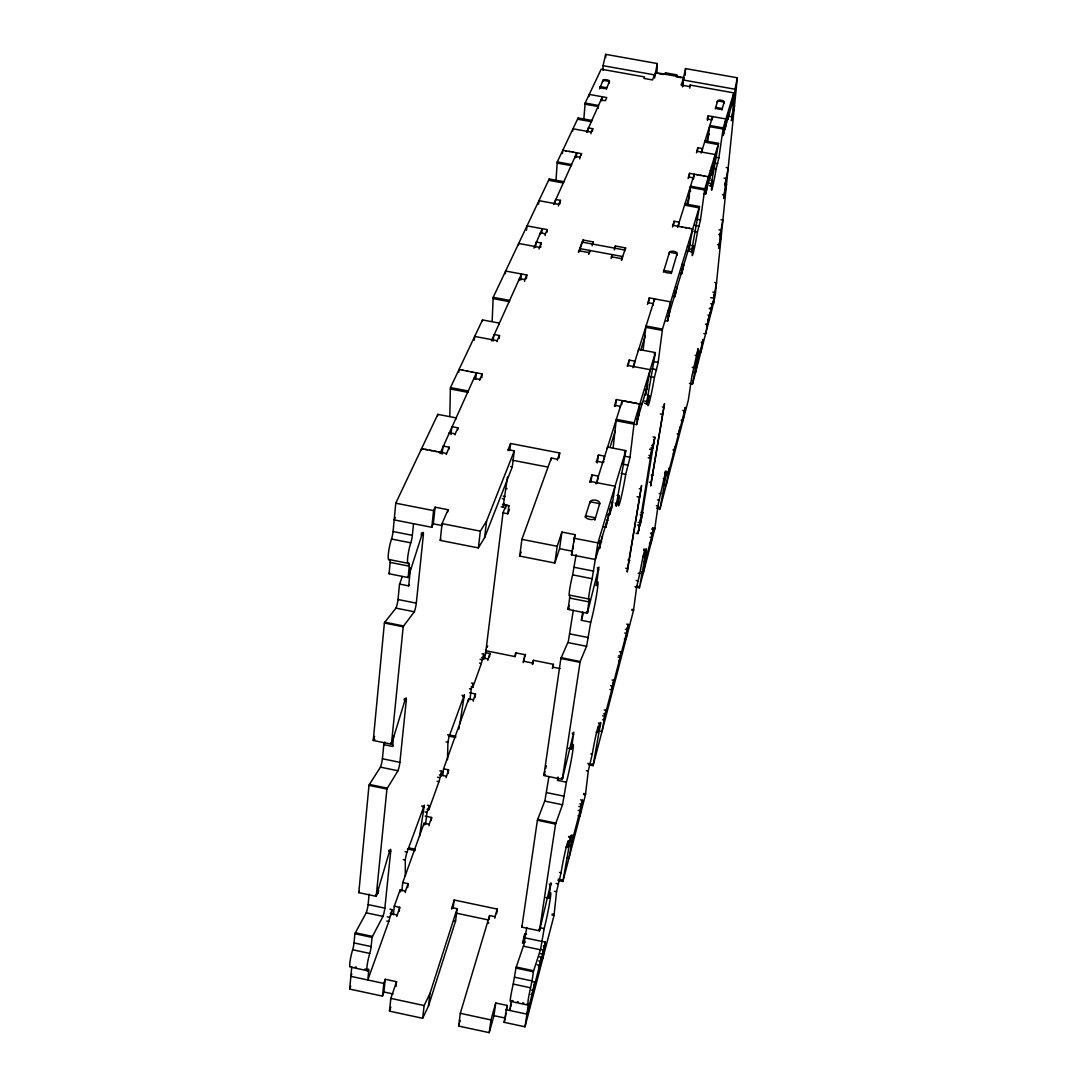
<?xml version="1.0" encoding="UTF-8"?>
<svg xmlns="http://www.w3.org/2000/svg" width="1087" height="1087" viewBox="0 0 1087 1087"><rect width="100%" height="100%" fill="white"/><g stroke="black" fill="none" stroke-linecap="round" stroke-linejoin="round"><path stroke-width="1.5" d="M449.801 416.253L450.371 388.969A6.033 0.883 -79.1 0 1 450.48 387.583L482.506 319.931L499.137 323.07A5.707 0.747 -79.3 0 1 498.933 324.51M447.504 759.691L447.926 742.258L448.958 736.986L464.407 694.702L459.774 724.159M654.646 77.965L657.227 63.535L605.663 54.35L603.04 65.682L603.163 70.424M656.969 73.345L657.227 63.535M665.393 74.473L665.448 72.829L676.698 74.84L676.617 76.593M492.18 320.937L493.104 298.599A5.557 0.747 -79.4 0 1 493.213 297.294L549.207 179.002L563.677 181.651L563.474 183.01L549.003 180.36L549.207 179.002M682.745 86.647L683.084 79.962L685.544 68.576L737.339 77.788L715.3 294.754L713.385 304.183L710.803 303.708M685.19 75.316L685.353 72.258M685.449 70.424L685.544 68.576M556 180.143L557.291 161.909L578.094 117.98L591.613 120.426L591.423 121.703L577.89 119.271L578.094 117.98M583.868 118.768L585.159 103.048L601.179 69.188L644.564 76.932L643.952 78.413L652.513 79.935L655.515 72.53L683.832 77.571L682.432 86.647M598.163 108.401L598.461 105.439L585.159 103.048M396.375 983.3L396.551 981.71L385.26 979.292L383.915 991.983L382.488 996.127L349.661 989.075L351.726 967.335A6.101 0.802 -77 0 0 351.767 966.751M350.557 966.846A12.202 1.603 -77 0 1 349.919 962.375A12.202 1.603 -77 0 1 352.636 949.753A6.128 0.815 -77 0 0 354.036 942.932L354.919 933.733A6.114 0.815 -77 0 1 355.34 932.755L366.224 912.822A5.965 0.788 -77.2 0 0 368.113 904.601L369.132 894.085M388.67 850.469L389.744 850.686L376.632 894.981A6.182 0.802 -77.3 0 1 376.184 896.327L358.805 892.644L368.996 785.357A6.291 0.91 -77.4 0 1 369.417 784.447L380.45 767.15A6.142 0.87 -77.6 0 0 382.407 758.74L383.779 744.622A21.55 3.084 -77.7 0 0 384.757 742M404.201 698.9L405.329 699.131L391.877 742.91A6.359 0.883 -77.7 0 1 391.429 744.215L373.249 740.478L384.39 623.014A6.495 1.005 -78 0 1 384.825 622.185L395.981 608.109A6.345 0.965 -78.1 0 0 398.005 599.508L399.527 584.059A22.297 3.41 -78.3 0 0 402.163 576.518M421.199 533.106L422.381 533.337L408.59 576.314A6.59 0.978 -78.3 0 1 408.128 577.55L389.064 573.759L390.138 562.387A6.617 1.046 -78.2 0 0 389.554 559.628A13.234 2.106 -78.3 0 1 388.358 554.03A13.234 2.106 -78.3 0 1 391.497 539.03A6.658 1.073 -78.4 0 0 393.073 531.516L395.763 503.199L437.803 414.364L455.888 417.843A6.209 0.883 -78.9 0 1 455.698 419.283M710.721 297.621L713.67 298.164L716.51 282.837L714.784 282.511M389.744 850.686A6.033 0.774 -77.4 0 1 390.722 851.298L384.852 908.148A5.979 0.734 -77.3 0 1 382.977 916.368L372.474 936.41A6.128 0.774 -77.2 0 0 372.067 937.388L371.156 946.573A6.142 0.774 -77.1 0 1 369.743 953.408A12.215 1.522 -77.1 0 0 366.944 967.063A12.215 1.522 -77.1 0 0 368.126 969.686A6.114 0.761 -77.1 0 1 368.71 970.976L367.8 979.985L388.806 921.45L391.999 909.602L389.961 909.167M376.184 896.327L386.931 789.08A6.291 0.856 -77.6 0 1 387.339 788.17L397.964 770.765A6.142 0.815 -77.7 0 0 399.894 762.354L406.293 700.354A6.223 0.856 -77.9 0 0 405.329 699.131M391.429 744.215L403.195 626.791A6.508 0.951 -78.1 0 1 403.617 625.963L414.31 611.791A6.345 0.91 -78.2 0 0 416.307 603.163L423.319 535.293A6.44 0.951 -78.4 0 0 422.381 533.337M408.128 577.55L409.255 566.191A6.617 0.992 -78.3 0 0 408.726 563.433A13.248 1.997 -78.4 0 1 407.666 557.862A13.248 1.997 -78.4 0 1 410.791 542.848A6.658 1.005 -78.4 0 0 412.353 535.334L413.522 523.689M421.443 450.018L421.579 448.659L422.734 448.877M376.727 893.201L377.787 893.432L378.358 887.726M383.779 744.622L392.57 746.429L393.603 736.062M399.527 584.059L408.712 585.893L410.533 567.713M713.385 304.183L714.567 292.389L712.855 292.063M737.339 77.788L734.975 89.216L732.19 116.948L730.111 116.581M419.528 836.379L424.351 805.127L407.041 852.181A5.68 0.679 -77.6 0 0 405.274 860.007L405.329 875.945M451.526 909.072L454.149 900.009L497.235 909.099L495.006 916.667L489.585 915.526L460.304 1013.329L458.646 1026.06L489.204 1032.65L490.984 1019.932L495.74 1002.988L507.126 1005.434L504.151 1022.31L525.007 1026.807L554.03 915.458L556.598 891.367L561.082 872.752A19.648 1.005 -78.6 0 1 566.667 845.523A19.648 1.005 -78.6 0 1 567.74 847.466L565.743 847.045M382.488 996.127L383.82 983.422L385.26 979.292M395.301 517.494L394.173 519.885L431.811 527.304L433.564 510.618L435.085 507.181L448.034 509.721L447.803 511.814M391.442 914.819L391.999 909.602M440.031 453.619L476.419 372.841L475.332 372.624M431.811 527.304L433.319 523.825L435.085 507.181M393.372 914.751L394.282 906.178L400.111 889.94L405.478 891.068L408.101 883.677L402.761 882.549L401.85 891.055M442.164 454.108L443.02 446.023L449.203 447.219L448.985 449.244M396.823 916.504L399.703 907.319L394.282 906.178M446.268 454.488L449.203 447.219M399.867 892.264L400.111 889.94M448.999 433.699L449.108 432.694L455.208 433.876L457.94 427.83L451.866 426.647L450.996 434.651M399.282 911.219L399.445 909.67M399.527 908.881L399.703 907.319M451.716 907.523L457.124 908.664L455.575 921.056L428.482 1006.032L422.639 1018.288L389.472 1011.141L390.844 998.382L396.551 981.71M508.009 450.67L508.145 449.665L514.3 450.86L512.303 466.894L484.585 537.698L478.348 547.916L440.262 540.388L442.069 523.621L448.034 509.721M458.714 372.42L459.027 369.512L482.22 373.942L481.786 377.814M405.302 892.617L405.478 891.068M455.1 434.882L455.208 433.876M396.035 986.48L396.198 984.89M407.679 887.549L408.101 883.677M457.722 429.827L457.94 427.83M613.15 447.735L616.302 419.365L634.183 422.789L655.379 352.582L638.558 349.403L638.314 350.843M474.272 340.204L474.489 338.315M474.557 337.69L474.693 336.426L497.221 340.693L499.531 335.543L493.919 334.483L493.158 341.087M423.794 825.481L424.052 823.199L429.202 824.272L431.621 817.465L425.207 816.133M473.796 379.309L473.905 378.344L479.747 379.458L482.22 373.942M425.588 824.476L426.946 812.356L429.365 805.616L427.449 805.222M475.698 379.281L476.419 372.841M427.001 809.271L428.917 809.666L429.365 805.616M429.025 825.794L429.202 824.272M479.625 380.423L479.747 379.458M431.267 820.508L431.621 817.465M428.917 809.666L438.958 781.662L441.73 771.213L439.855 770.832M441.159 776.213L441.73 771.213M491.433 340.883L521.529 274.006L520.795 280.038M442.789 775.52L443.564 768.822L468.701 698.778L473.443 699.743L475.495 693.968L469.584 692.772M511.189 1000.651L509.776 1010.462L510.442 1008.002M554.166 914.493L552.169 914.018M557.971 880.47L562.876 881.503L585.458 794.882L588.325 770.656L592.252 754.31A18.017 0.883 -78.8 0 1 597.334 729.431A18.017 0.883 -78.8 0 1 597.972 732.556L596.124 732.176M446.091 777.735L448.537 769.841L443.564 768.822M497.099 341.631L497.221 340.693M505.319 273.761L505.645 271.043L526.828 274.997L526.38 278.625M448.102 773.577L448.537 769.841M499.205 338.383L499.531 335.543M422.639 1018.288L424.147 1005.543L430.004 993.328L457.124 908.664M478.348 547.916L480.332 531.163L486.582 521.04L514.3 450.86M518.485 245.227L518.703 243.461L539.315 247.292L541.244 242.985L536.108 242.034L535.456 247.333M428.482 1006.032L430.004 993.328M484.585 537.698L486.582 521.04M617.063 495.4L619.318 495.835A21.305 1.277 -79.1 0 0 619.739 502.914A21.305 1.277 -79.1 0 0 625.691 474.299L629.957 457.722L634.183 422.789M643.164 349.457L646.004 326.005L662.472 329.103L699.484 206.516L684.864 203.84L684.647 205.117L699.254 207.875L691.4 252.184L693.384 245.716L691.577 245.377M468.348 701.672L468.701 698.778M519.219 280.405L519.437 278.585L524.763 279.576L526.828 274.997M526.488 230.254L526.692 228.515M526.801 227.631L527.018 225.879L547.277 229.629L546.938 232.251M469.951 699.756L471.228 689.144L473.28 683.438L471.513 683.071M471.051 686.93L472.818 687.297L473.28 683.438M473.266 701.197L473.443 699.743M524.532 281.397L524.763 279.576M475.046 697.582L475.495 693.968M472.818 687.297L481.351 663.478L483.797 654.184L482.057 653.844M538.527 204.098L538.663 202.956M538.744 202.386L538.948 200.66L558.691 204.302L560.457 200.361L555.552 199.465L555.009 203.731M483.144 659.429L483.797 654.184M533.934 248.108L542.209 228.691L541.652 233.066M453.089 908.528L454.149 900.009M509.749 450.507L510.618 443.496L559.723 452.98L559.452 454.991M501.27 506.827L503.064 507.181L507.452 477.057M484.489 658.939L486.337 649.618M509.083 505.917L505.917 505.306L503.023 512.847L485.93 650.746L515.034 656.602L516.407 652.553M505.509 508.648L505.917 505.306M540.076 234.629L540.293 232.876L545.389 233.814L547.277 229.629M487.764 660.352L489.884 653.477L485.278 652.553M539.098 249.059L539.315 247.292M489.435 657.037L489.884 653.477M540.701 247.415L540.81 246.532M541.027 244.765L541.244 242.985M503.023 512.847L507.792 513.784L508.825 505.591L502.439 504.341M545.171 235.566L545.389 233.814M553.609 204.533L576.83 152.819L575.947 152.669M562.387 153.566L562.522 152.465M562.59 151.922L562.808 150.278L581.504 153.675L581.287 155.319M558.473 206.014L558.691 204.302M560.022 203.785L560.457 200.361M647.444 395.301L649.007 395.586A19.58 1.087 -79.2 0 0 649.034 403.331A19.58 1.087 -79.2 0 0 654.401 377.366L658.097 362.854L662.472 329.103M572.659 131.201L572.971 128.782L591.233 132.084L592.755 128.728L588.203 127.913L587.673 131.921M574.683 536.733L574.982 534.641L561.911 532.073L559.574 548.69L554.846 563.025L519.722 556.082L521.896 539.342L551.326 458.021L557.509 459.217L559.723 452.98M574.996 158.023L575.213 156.379L579.901 157.235L581.504 153.675M576.259 157.207L576.83 152.819M579.684 158.879L579.901 157.235M588.964 96.512L589.236 94.42L606.791 97.572L605.391 100.697L600.975 99.909M515.034 656.602L515.537 652.811L524.763 654.659L523.852 661.385M586.532 132.342L602.402 96.784L601.845 100.955M588.515 764.691L593.081 765.628L633.49 610.568L636.683 586.735L639.822 573.528A15.694 0.693 -79 0 1 644.156 552.169A15.694 0.693 -79 0 1 644.251 556.68L646.357 548.894L639.428 587.782L654.727 529.097L658.274 504.096L665.57 471.826L664.741 478.851L663.206 478.552M688.044 204.315L690.476 186.19L704.824 188.812L718.561 143.348L704.892 140.875L704.689 142.084L718.33 144.639L718.548 143.416M591.029 133.701L591.233 132.084M592.429 131.147L592.755 128.728M599.698 88.903L602.932 80.302A3.302 1.196 7.9 0 1 606.682 79.759A3.302 1.196 7.9 0 1 609.399 81.457L609.182 83.006M523.119 662.608L524.437 657.771M578.393 252.469L583.012 240.023L593.217 241.912L592.972 243.665M488.539 923.271L488.647 922.496M489.055 919.398L489.585 915.526M551.055 460.032L551.326 458.021M579.14 251.681L582.184 242.143L624.848 250.051M602.728 81.851L602.932 80.302L609.399 81.457L606.315 89.297M582.659 242.646L583.012 240.023M494.789 918.216L495.006 916.667M557.373 460.222L557.509 459.217M496.61 913.746L497.235 909.099M559.044 457.994L559.316 455.997M532.345 664.47L533.418 660.312L553.405 664.334L552.903 667.88M588.706 254.385L589.806 250.458L589.453 253.108M532.929 663.858L533.133 662.445M533.228 661.725L533.418 660.312M592.13 245.784L593.217 241.912M707.623 141.106L709.797 125.481L724.812 128.212L724.119 132.329L723.154 135.576L725.912 118.972L708.194 115.793L707.161 118.999L711.605 119.787M554.846 563.025L557.183 546.285L561.911 532.073M489.204 1032.65L493.96 1015.652L495.74 1002.988M693.384 245.716A17.066 0.815 -79.4 0 0 692.935 254.045A17.066 0.815 -79.4 0 0 697.474 231.925L700.395 220.294L704.824 188.812M569.656 598.054L569.833 595.187L589.249 599.046L587.32 613.245L568.012 609.399L569.656 598.054L589.032 601.913M552.359 668.491L553.405 664.334M611.071 258.543L612.13 254.603L611.764 257.239M614.304 249.901L615.351 246.002L625.582 247.904L625.202 250.526M614.984 248.638L615.351 246.002M611.003 502.072L612.565 502.371L595.418 559.533L571.449 554.818L574.982 534.641M505.306 1018.084L505.985 1013.356M506.433 1010.19L507.126 1005.434M572.89 549.193L573.338 546.082M573.936 541.937L574.534 537.766M510.768 1000.624A12.283 0.747 -78.2 0 1 510.577 997.499A12.283 0.747 -78.2 0 1 513.241 984.075L515.931 968.041L523.961 944.413L526.774 927.428M515.931 968.041L533.309 971.751L540.579 949.413L544.152 928.597A21.074 1.141 -78.5 0 0 550.144 899.533A21.074 1.141 -78.5 0 0 548.786 898.107L550.96 882.875L539.465 930.852L521.869 927.143L537.386 820.277L544.995 800.317L548.799 777.354M539.465 930.852L555.566 824.041L562.604 804.394L566.409 782.178A21.699 1.264 -78.6 0 0 572.564 752.408A21.699 1.264 -78.6 0 0 571.463 748.916L573.841 732.081L562.292 779.338L543.88 775.561L560.878 658.491L568.338 641.398L573.311 610.187M569.642 595.391A13.316 0.992 -78.8 0 1 569.602 589.996A13.316 0.992 -78.8 0 1 572.618 574.86L576.137 554.628M710.939 180.415L712.637 180.714A15.992 0.72 -79.5 0 0 712.012 189.165A15.992 0.72 -79.5 0 0 716.197 168.675L718.82 158.186L723.222 127.886L733.793 92.871L690.204 85.085L689.661 86.58L681.087 85.044L683.832 77.571M621.411 260.459L625.582 247.904M622.036 259.644L622.498 256.518L579.561 248.556M522.453 943.149L524.817 933.815L526.529 934.181M589.765 482.356L591.994 474.91L598.244 476.12L597.646 480.155M585.322 517.29L585.608 515.836L595.282 517.725M523.458 943.136L524.817 933.815M590.961 481.962L591.994 474.91M589.888 503.118L590.078 501.759A4.878 2.582 7 0 1 595.812 500.224A4.878 2.582 7 0 1 599.63 503.621M596.287 462.192L598.448 454.964L604.589 456.146L604.155 459.149M597.279 462.94L598.448 454.964M525.007 1026.807L528.268 1005.176C526.434 1001.888 532.807 981.221 533.309 971.751M595.989 483.919L622.24 400.668L639.849 404.038L636.642 424.555L635.555 424.338M597.198 483.171L597.347 482.166M602.456 463.388L602.606 462.383L596.437 461.187M594.834 520.211L599.644 503.621L590.078 501.759L585.472 516.257A3.723 2.011 8.4 0 0 585.907 517.629L587.496 518.689A5.938 3.207 8.4 0 0 591.912 519.545L593.95 519.206A3.723 2.011 8.4 0 0 595.146 518.146M603.706 462.138L603.856 461.133M561.177 657.635L580.173 661.548L586.667 645.963L590.73 622.199A22.46 1.4 -78.9 0 0 597.076 591.695A22.46 1.4 -78.9 0 0 596.26 585.757L598.91 567.074L587.32 613.245M566.409 782.178L557.509 780.357L558.011 777.028M590.73 622.199L581.409 620.337L582.646 612.063M599.494 504.64L599.644 503.621M614.4 406.185L616.383 399.554L623.707 400.954M615.364 406.307L616.383 399.554M562.292 779.338L580.173 661.548M589.072 599.25A13.329 0.87 -78.9 0 1 589.168 593.882A13.329 0.87 -78.9 0 1 592.17 578.719L597.918 542.902L625.786 450.602L607.484 447.07L607.253 448.496M625.786 450.602L616.125 506.202L619.318 495.835M620.297 407.312L620.432 406.348L614.549 405.22M532.712 981.683L534.818 982.132L532.032 994.591L530.972 994.36M598.339 548.242L599.548 548.473L600.377 543.011L599.168 542.766M621.655 404.541L622.24 400.668M627.294 366.319L629.156 360.096L634.808 361.156L634.387 363.996M534.179 986.385L534.818 982.132M599.548 548.473L602.47 536M628.286 365.748L629.156 360.096M538.608 969.441L541.34 957.212L539.261 956.764M603.53 526.747L605.921 527.209L606.75 521.746M541.34 957.212L540.701 961.397L538.622 960.949M605.921 527.209L608.761 515.075L607.565 514.844M562.889 881.421L570.988 835.59L567.74 847.466M543.242 941.641L545.307 942.076L542.603 954.114L540.538 953.679M608.584 514.11L609.766 514.341L610.581 508.961L609.413 508.73M632.933 367.705L654.632 298.884L654.252 301.289M545.307 942.076L542.766 958.68L540.715 958.245M609.766 514.341L611.75 507.724L615.038 486.215L589.915 481.351M633.952 366.808L634.237 364.933M647.472 304.401L649.279 297.879L670.693 301.873L667.622 321.086L665.624 320.706M554.03 915.458L552.019 915.037M648.436 303.3L649.279 297.879M652.852 305.406L653.138 303.586L647.757 302.58M655.366 352.677L646.357 404.269L649.007 395.586M593.081 765.628L600.731 722.393L597.972 732.556M571.259 835.088L573.202 835.482L568.881 858.472L566.938 858.078M689.729 88.129L690.204 85.085M573.202 835.482L572.564 839.517L570.634 839.11M636.642 424.555L639.156 413.753L638.055 413.549M663.41 272.158L669.47 252.238A3.913 1.658 7.5 0 1 673.994 251.382A3.913 1.658 7.5 0 1 677.119 253.651L676.861 255.404M580.526 799.842L582.428 800.236L580.064 810.82L578.175 810.426M644.36 394.989L645.433 395.192L646.221 390.179L645.148 389.975M582.428 800.236L579.928 816.106L578.039 815.712M645.433 395.192L650.216 369.689L627.444 365.368M672.5 226.993L674.076 221.245L679.035 222.156L678.356 226.422M673.396 225.512L674.076 221.245M669.198 253.991L669.47 252.238L677.147 253.651L671.222 273.611M585.458 794.882L583.597 794.502M627.552 568.61L627.226 572.007L641.588 485.454L627.552 568.61L625.677 568.243M677.568 227.346L694.294 174.192L708.466 176.773L705.599 194.22L703.832 193.907M651.086 482.574L650.705 485.984L664.497 403.644L651.086 482.574L649.333 482.234M688.139 178.621L689.579 173.336L694.294 174.192L693.588 178.567M688.927 177.439L689.579 173.336M604.168 709.96L605.948 710.327L601.967 731.537L600.173 731.184M605.948 710.327L605.337 714.173L603.557 713.806M667.622 321.086L669.809 311.575L667.812 311.195M696.482 152.805L697.854 147.737L702.447 148.566L701.93 151.786M697.215 151.759L697.854 147.737M692.867 179.491L693.139 177.847L688.397 176.977M612.035 680.027L613.788 680.38L611.709 689.797L609.956 689.443M672.989 296.275L674.932 296.629L675.693 291.927M613.177 684.171L613.788 680.38M674.932 296.629L677.052 287.416L675.584 287.145M636.085 533.228L637.906 533.581L639.944 522.765L638.123 522.412M648.205 457.79L650.053 458.157L654.89 437.3L653.056 436.947M638.612 530.986L652.132 447.097M640.719 523.268L654.211 439.732M637.906 533.581L642.73 512.548L640.936 512.194M650.991 447.898L652.825 448.252L654.89 437.3M701.183 153.09L712.624 116.581L712.121 119.706M619.169 661.236L621.193 652.091L619.481 651.738M679.905 273.285L681.821 273.639L682.568 269.019M621.193 652.091L620.582 655.841L618.87 655.502M681.821 273.639L683.859 264.698L681.957 264.345M707.447 120.467L708.194 115.793M626.737 624.128L628.422 624.468L626.465 633.354L624.78 633.028M686.644 250.948L688.506 251.301L689.253 246.749L687.378 246.409M628.422 624.468L626.017 639.251L624.346 638.925M688.506 251.301L692.704 228.949L672.771 225.281M633.49 610.568L631.846 610.242M718.33 144.639L710.912 186.325L712.637 180.714M715.3 108.917L717.637 100.833A3.315 1.196 9 0 1 721.265 100.262A3.315 1.196 9 0 1 724.159 102.001L723.901 103.537M717.61 100.901L717.366 102.45L717.637 100.833L724.132 102.069L721.89 110.032M645.433 553.052L647.023 553.365L643.45 572.346L641.86 572.034M647.023 553.365L646.439 556.952L642.621 556.354M705.599 194.22L707.406 186.203L705.653 185.877M657.119 507.344L660.122 508.064L666.603 472.057L664.741 478.851M699.471 206.598L699.254 207.875M651.711 529.165L653.287 529.464L651.521 537.508L649.944 537.195M709.566 174.885L711.292 175.197L711.999 170.917L710.273 170.591M653.287 529.464L650.95 543.595L649.387 543.296M711.292 175.197L715.178 154.517L696.74 151.188M656.928 508.417L659.958 509.001L660.122 508.064M725.695 125.263L725.002 129.38L726.646 122.084L724.594 121.717M668.885 471.079L669.456 467.655L666.114 485.413L664.13 485.033M728.616 115.521L727.937 119.597L729.554 112.409M673.329 454.094L674.918 446.784L674.348 450.167L672.88 449.896M731.755 105.031L733.793 92.871M679.552 430.289L680.109 426.933L678.56 434.08L677.106 433.808M695.082 355.245L697.161 355.639L698.044 348.642L691.903 376.251L688.329 400.165L659.958 509.001M683.696 414.419L685.218 407.435L682.989 420.642L681.114 420.275M689.43 383.371L692.555 383.956L698.656 350.163L697.161 355.639M697.963 359.851L698.506 356.645L695.463 372.814L693.655 372.474M458.931 729.146L459.353 726.659M701.631 345.815L703.017 339.389L700.87 352.039L699.539 351.794M707.121 325.054L713.928 298.776L712.365 307.974L692.555 383.956M708.031 321.344L708.561 318.219L705.626 333.831L703.873 333.505M708.778 318.491L710.11 312.295L709.58 315.407L707.963 315.094M712.053 305.977L712.569 302.893L711.251 309.021L709.308 308.654M593.271 764.474L587.85 763.441M720.518 233.175L719.825 236.558L722.882 220.036L721.034 219.696M719.621 242.061L718.656 248.325L721.374 234.982L718.643 234.479M713.67 298.164L714.308 294.985M732.57 113.13L731.415 120.684L734.499 105.765L732.421 105.398M725.681 181.842L724.947 185.388L728.181 167.86L726.238 167.507M724.676 191.76L723.629 198.513L726.496 184.545L724.567 184.206M676.236 76.96L676.698 74.84M665.149 74.242L665.448 72.829M544.193 774.406L544.94 771.403M545.633 768.577L546.326 765.764M522.208 925.866L521.869 927.143M568.025 609.331L569.072 605.35M568.338 608.217L569.574 608.367M544.125 774.678L543.908 775.479M510.781 1006.779L511.447 1004.32M642.73 512.548L642.037 515.089L640.229 514.735M504.151 1022.31L504.939 1019.402M650.053 458.157L650.76 455.657L648.912 455.304M642.077 404.011L642.716 401.85M709.308 179.898L709.729 178.499M458.646 1026.06L459.366 1023.655M459.842 1022.065L460.317 1020.476M723.847 131.432L734.201 96.879M373.249 740.478A6.359 0.938 -77.6 0 0 373.724 739.174L374.594 736.402M610.323 446.404L615.228 430.914M640.678 350.354L645.27 335.815M686.481 205.389L689.511 195.796M706.509 141.989L709.064 133.905M571.449 554.818L572.305 552.142M524.722 656.928L525.551 654.374M389.472 1011.141L389.744 1010.339M390.016 1009.551L390.817 1007.187M555.824 823.144L537.685 819.34M519.722 556.082L520.211 554.737M520.442 554.057L521.162 552.047M402.761 882.549L424.052 823.199M487.112 647.431L487.642 645.977M349.661 989.075L350.721 986.208M351.794 973.83L350.87 976.343L383.82 983.422M507.792 513.784L509.518 509.26M503.064 507.181L504.395 503.702M508.145 449.665L510.618 443.496M440.262 540.388L440.819 539.057M606.532 87.748L600.01 86.58A3.329 1.209 7.9 0 0 602.741 88.305A3.329 1.209 7.9 0 0 606.532 87.748L606.709 87.354M659.075 73.726L663.287 74.473M677.663 77.041L681.345 77.693M603.04 65.682L654.714 74.908M683.084 79.962L734.975 89.216M585.023 104.175L598.326 106.58M709.621 126.608L723.045 129.027M715.572 157.207L718.874 157.819M714.39 162.996L717.705 163.594M711.333 167.072L713.058 167.384L706.305 189.872L703.955 189.451M713.697 168.213L716.197 168.675M710.626 171.338L712.352 171.651M724.051 178.132L726.007 178.485L724.35 195.021L722.434 194.668M696.658 174.627L697.84 174.83M700.205 175.265L701.373 175.483M703.737 175.904L704.919 176.121M707.284 176.556L708.466 176.773M709.539 183.241L711.238 183.554M709.376 185.673L711.075 185.986M557.291 161.909L571.504 164.49L571.368 165.686L557.169 163.091M690.299 187.385L704.648 189.994M704.947 190.225L706.699 190.538M689.552 190.728L690.734 190.932M565.43 150.753L566.313 150.916M568.936 151.392L569.819 151.555M572.441 152.031L573.325 152.194M696.047 219.085L700.463 219.887M694.756 225.322L699.186 226.137M718.969 229.846L720.817 230.186L719.336 244.983L717.515 244.657M693.914 231.273L697.474 231.925M689.24 242.387L690.49 242.618L668.383 316.303L667.051 316.045M677.758 226.205L678.995 226.422M681.495 226.884L682.731 227.115M685.231 227.577L686.481 227.808M688.968 228.256L690.218 228.487M687.894 246.803L689.756 247.157M689.905 249.005L691.726 249.344M689.783 251.41L691.604 251.736M681.209 268.965L683.112 269.318M578.637 250.703L588.95 252.619M611.329 256.763L621.669 258.692M673.736 291.574L676.291 292.104M710.191 307.567L712.365 307.974M667.051 315.964L669.035 316.331M705.463 324.143L707.216 324.469M493.213 297.294L509.504 300.352A5.557 0.707 -79.4 0 0 509.382 301.656L493.104 298.599M645.814 327.309L662.282 330.407M701.156 342.31L702.487 342.568L697.093 363.207L696.183 363.031M654.075 353.914L655.121 354.117M692.242 367.338L693.995 367.664M653.11 361.455L658.165 362.419M646.779 384.567L647.838 384.771L637.444 419.446L635.977 419.161M651.589 368.765L656.657 369.729M650.325 376.591L654.401 377.366M644.931 389.363L647.05 389.771M644.509 400.981L646.616 401.375M682.772 410.383L684.661 410.737L667.826 475.155L665.828 474.761M644.55 403.195L646.629 403.59M662.336 407L664.116 407.34M625.174 401.239L628.109 401.796M629.577 402.068L632.512 402.638M633.979 402.91L636.914 403.481M638.382 403.753L639.849 404.038M660.393 413.902L662.187 414.256M462.288 370.137L463.375 370.341M466.636 370.966L467.723 371.17M470.984 371.795L472.071 372.012M636.18 418.427L638.354 418.848M450.48 387.583L468.144 390.967A6.033 0.842 -79.1 0 0 468.035 392.19M450.371 388.969L468.035 392.353M616.112 420.737L633.993 424.161M651.684 445.453L653.518 445.806M649.578 449.216L651.439 449.583M624.373 452.015L625.514 452.246M624.536 456.187L630.039 457.247M665.407 471.133L668.396 471.717M621.764 464.013L628.368 465.29M664.864 472.288L666.385 472.573M664.823 473.715L666.345 474M651.303 475.046L653.056 475.386M621.261 473.443L625.691 474.299M512.453 460.222L546.829 466.88M639.305 488.77L641.208 489.15M659.265 493.444L660.814 493.743M427.381 449.787L425.058 449.339M432.028 450.684L429.705 450.235M436.689 451.594L434.352 451.146M421.579 448.659L446.377 453.469M510.768 466.595L512.303 466.894M657.54 499.938L659.102 500.237M637.077 496.705L638.993 497.085M656.385 505.672L657.948 505.985M439.012 452.043L440.167 452.274M615.228 503.077L616.37 503.295M615.378 505.088L616.519 505.306M610.581 507.493L611.75 507.724M506.175 488.579L507.072 488.756M639.618 520.374L641.412 520.727M503.254 496.066L505.061 496.419M652.553 527.738L654.863 528.2M502.276 498.58L504.083 498.933M637.417 524.994L639.238 525.347M652.417 528.649L654.727 529.097M606.75 520.225L607.932 520.456M651.127 532.698L652.689 533.01L645.216 561.612L644.156 561.395M650.529 533.649L652.105 533.948M643.681 549.112L646.126 549.587M599.236 541.027L601.641 541.503M643.708 550.402L646.14 550.892M395.763 503.199L433.564 510.618M573.854 538.174L597.918 542.902M644.211 557.699L645.814 558.011M627.946 560.009L629.808 560.376M442.069 523.621L480.332 531.163M521.896 539.342L557.183 546.285M433.319 523.825L442.192 525.578M559.574 548.69L572.591 551.258M638.164 573.202L639.822 573.528M597.266 567.849L598.448 568.093M420.982 534.831L423.319 535.293M597.483 569.683L598.665 569.914M393.073 531.516L412.353 535.334M574.126 567.278L593.665 571.137M636.221 580.567L637.879 580.893M636.384 586.083L639.604 586.722M634.957 586.749L636.629 587.075M636.194 587.211L639.414 587.85M391.497 539.03L410.791 542.848M572.618 574.86L592.17 578.719M389.554 559.628L408.726 563.433M631.995 609.304L633.639 609.63M390.138 562.387L409.255 566.191M586.464 611.736L587.673 611.967M626.696 627.946L627.824 628.177L603.801 720.029L602.606 719.784M625.378 629.305L627.063 629.645M398.005 599.508L416.307 603.163M569.846 633.884L588.38 637.593M395.981 608.109L414.31 611.791M567.998 642.594L586.572 646.303M618.055 657.132L619.78 657.472M384.825 622.185L403.617 625.963M384.39 623.014L403.195 626.791M560.878 658.491L579.928 662.323M523.309 661.181L532.548 663.043M552.563 667.078L560.077 668.587M481.595 657.649L487.941 658.926M480.087 659.32L481.826 659.66M610.568 685.625L612.321 685.979M479.625 663.138L481.351 663.478M469.462 688.791L471.228 689.144M602.633 715.803L604.426 716.17M462.016 695.313L463.836 695.68M598.543 723.045L600.377 723.426M462.627 696.319L464.434 696.685M598.706 723.969L600.54 724.35M572.21 733.141L573.352 733.358M404.065 699.892L406.293 700.354M572.536 734.228L573.664 734.459M568.474 748.304L571.463 748.916M590.839 754.011L592.252 754.31M447.667 734.73L455.847 736.252M448.455 736.008L455.67 737.489M446.064 741.877L447.926 742.258M586.382 770.642L588.271 771.036M373.724 739.174L374.852 739.405M390.749 742.679L391.877 742.91M544.234 774.229L545.389 774.46M561.49 777.776L562.645 778.007M583.733 793.51L585.594 793.89M382.407 758.74L399.894 762.354M546.557 792.6L564.262 796.241M439.393 774.827L446.268 776.24M579.901 803.823L581.79 804.217L570.757 846.42L569.466 846.148M437.531 777.259L439.42 777.653M578.8 806.432L580.703 806.826M380.45 767.15L397.964 770.765M544.777 801.092L562.509 804.76M437.083 781.268L438.958 781.662M369.417 784.447L387.339 788.17M368.996 785.357L386.931 789.08M537.386 820.277L555.566 824.041M421.715 805.956L423.672 806.364M568.542 836.447L570.526 836.868M422.503 806.663L424.446 807.07M568.827 837.058L570.811 837.466M425.031 811.948L426.946 812.356M569.452 841.977L571.395 842.384M559.56 872.44L561.082 872.752M408.563 847.833L415.356 849.26M558.188 879.166L563.093 880.198M407.408 848.933L415.166 850.564M405.03 851.76L407.041 852.181M556.123 883.418L558.161 883.84M549.329 884.152L550.416 884.37M388.589 850.849L390.722 851.298M549.723 884.641L550.796 884.859M403.263 859.586L405.274 860.007M554.492 891.326L556.53 891.748M545.919 897.495L548.786 898.107M539.899 927.687L544.152 928.597M375.545 894.75L376.632 894.981M538.704 929.249L539.804 929.48M455.969 913.094L488.158 919.901M453.89 920.703L455.575 921.056M368.113 904.601L384.852 908.148M525.238 937.904L542.196 941.491M390.192 913.488L397 914.928M522.684 941.587L525.429 942.171M543.296 945.948L544.669 946.247L526.91 1014.144L505.971 1009.646M387.189 916.83L389.241 917.265M541.177 949.494L543.242 949.943M366.224 912.822L382.977 916.368M523.513 946.193L540.484 949.793M386.755 921.015L388.806 921.45M537.155 964.767L539.247 965.215M355.34 932.755L372.474 936.41M516.23 967.036L533.595 970.732M354.919 933.733L372.067 937.388M354.036 942.932L371.156 946.573M514.599 977.199L531.923 980.895M352.636 949.753L369.743 953.408M513.241 984.075L530.565 987.77M531.597 990.135L532.671 990.366M355.354 966.941L356.414 967.172M364.933 968.993L365.993 969.224M367.053 969.455L368.126 969.686M511.977 1000.516L513.05 1000.747M517.358 1001.67L518.431 1001.901M522.738 1002.825L523.825 1003.056M527.059 1003.749L528.133 1003.98M351.726 967.335L368.71 970.976M511.08 1001.494L528.268 1005.176M383.915 991.983L393.059 993.953M493.96 1015.652L504.585 1017.935M390.844 998.382L424.147 1005.543M460.304 1013.329L490.984 1019.932M605.663 54.35L605.731 57.543M583.406 612.62A22.447 1.508 -78.8 0 1 581.409 620.337M558.229 777.653A21.686 1.359 -78.6 0 1 557.509 780.357M437.803 414.364A6.209 0.938 -78.9 0 1 437.626 415.791M482.506 319.931A5.693 0.788 -79.3 0 1 482.302 321.372M359.24 891.408A6.182 0.842 -77.2 0 1 358.805 892.644M389.54 572.523A6.59 1.046 -78.2 0 1 389.064 573.759M378.724 890.701A20.952 2.704 -77.3 0 1 377.787 893.432M393.032 745.193A21.55 3.003 -77.8 0 1 392.57 746.429M409.188 584.738A22.311 3.315 -78.3 0 1 408.712 585.893M722.135 108.551L715.559 107.368A3.343 1.223 9 0 0 718.493 109.067A3.343 1.223 9 0 0 722.148 108.483M671.508 271.832L663.695 270.391A3.981 1.739 10.3 0 0 667.255 272.823A3.981 1.739 10.3 0 0 671.508 271.832"/></g></svg>
